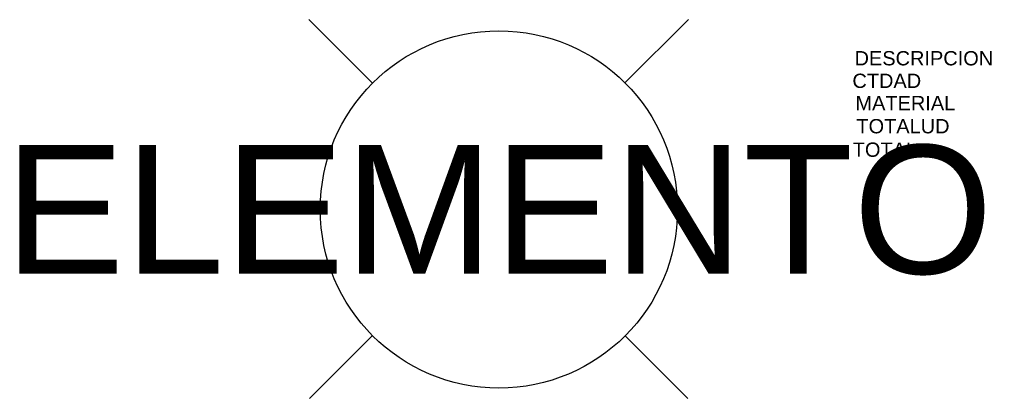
# Model space of a CAD drawing. Extents: x -134 to 138, y -53 to 53.
import ezdxf
from ezdxf.enums import TextEntityAlignment as Align

# ---------------------------------------------------------------- set-up
doc = ezdxf.new("R2010")
doc.units = 0
doc.layers.add('proxy', color=1, linetype='Continuous')
doc.styles.get("Standard").update_dxf_attribs({"font": 'arial.ttf'})

msp = doc.modelspace()

# ---------------------------------------------------------------- linework, layer by layer
at = {"layer": 'proxy', "transparency": 16777216}
for p, q in [((-53.16, 53.14), (-35.37, 35.34)), ((53.04, 53.18), (35.29, 35.43)), ((-35.43, -35.29), (-53.03, -52.89)), ((35.34, -35.37), (52.9, -52.93))]:
    msp.add_line(p, q, dxfattribs=at)
msp.add_circle((0, 0), 50, dxfattribs=at)

# ---------------------------------------------------------------- texts
at = {"transparency": 16777216, "flags": 9}
for tag, p, s in [('DESCRIPCION', (99.55, 40.32), ''), ('CTDAD', (98.95, 34), '1'), ('MATERIAL', (99.8, 27.77), 'S 275 JR'), ('TOTALUD', (100.06, 21.3), 'XX'), ('TOTAL', (99.04, 14.73), 'XX')]:
    msp.add_attdef(tag, p, s, height=4, dxfattribs=at)

# ---------------------------------------------------------------- next in the draw order: wipeouts: each hides what was drawn before it
at = {"transparency": 16777216}
msp.add_wipeout([(0.19, 46.45), (-30.79, 34.58), (-46.96, 0), (-31.37, -32.59), (-0.2, -47), (31.36, -31.62), (45.39, 0.31), (31.36, 32.82)], dxfattribs=at)

# ---------------------------------------------------------------- next in the draw order: texts
at = {"layer": 'proxy', "transparency": 16777216, "flags": 8}
msp.add_attdef('ELEMENTO', text='XX', height=36, dxfattribs=at).set_placement((-0.03, 0), align=Align.MIDDLE_CENTER)

doc.saveas('drawing.dxf')
